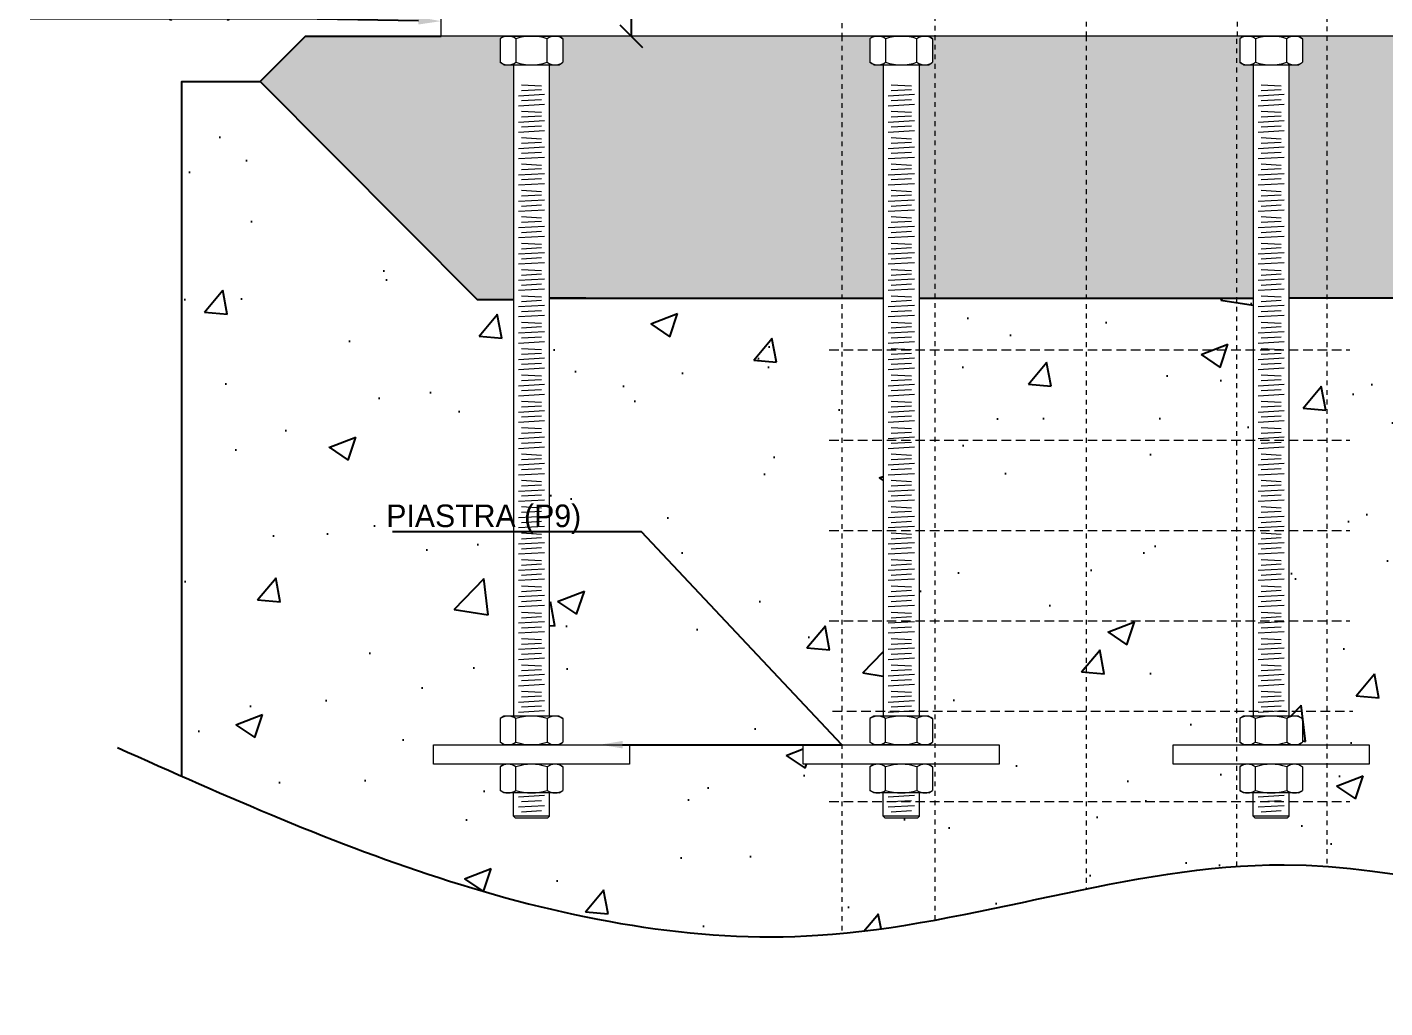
# Model space of a CAD drawing. Header units: millimetres. Extents: x -6949 to 549764, y -83146 to 127128.
# Drawn here: x 16227 to 17127, y -55232 to -54581 of the extents above; entities that cross this region are included whole.
import ezdxf
from ezdxf import colors
from ezdxf.entities.mleader import LeaderData, LeaderLine
from ezdxf.math import Vec2, Vec3

# ---------------------------------------------------------------- set-up
doc = ezdxf.new("R2010")
doc.units = ezdxf.units.MM
doc.linetypes.add('Tratteggio lungo', pattern=[9.525, 6.35, -3.175])
doc.linetypes.add('Tratto', pattern=[6.35, 3.175, -3.175])
for name, color, linetype, lineweight in [('armatura', 1, 'Continuous', 15), ('bulloni', 5, 'Continuous', 9), ('piastra', 6, 'Continuous', 18), ('S20', 7, 'Continuous', 25)]:
    doc.layers.add(name, color=color, linetype=linetype, lineweight=lineweight)
doc.layers.add('quote', color=7, linetype='Continuous', lineweight=5, true_color=0x383838)
doc.styles.get("Standard").update_dxf_attribs({"font": ''})
doc.styles.get('Standard').set_extended_font_data('Bahnschrift Light')
doc.dimstyles.new('Q 1_15', dxfattribs={"dimtxt": 20, "dimasz": 15, "dimexe": 0.18, "dimexo": 0.0625, "dimgap": 10, "dimtad": 2, "dimdec": 0, "dimzin": 0, "dimdsep": 46, "dimtxsty": 'Standard', "dimblk": 'OBLIQUE', "dimcen": 0, "dimse1": 1, "dimse2": 1, "dimadec": 0, "dimazin": 0, "dimtfac": 1, "dimtdec": 0, "dimtofl": 0, "dimtmove": 1, "dimatfit": 3, "dimfxl": 1, "dimtolj": 1, "dimtzin": 0, "dimarcsym": 1})

# ---------------------------------------------------------------- blocks, each defined once
blk = doc.blocks.new('*U60')
at = {"layer": 'bulloni'}
for p, q in [((-8.67, -0.28), (8.67, 0.69)), ((-6.67, 6.94), (6.67, 6.2)), ((-6.67, 3.17), (6.67, 3.91)), ((-8.67, -6.94), (8.67, -5.97)), ((-6.67, -3.5), (6.67, -2.75))]:
    blk.add_line(p, q, dxfattribs=at)
blk = doc.blocks.new('*U61')
at = {"color": 0, "linetype": 'ByBlock', "lineweight": -2, "transparency": 16777216}
for p in [(0, 402.5), (0, 385), (0, 367.5), (0, 350), (0, 332.5), (0, 315), (0, 297.5), (0, 280), (0, 262.5), (0, 245), (0, 227.5), (0, 210), (0, 192.5), (0, 175), (0, 157.5), (0, 140), (0, 122.5), (0, 105), (0, 87.5), (0, 70), (0, 52.5), (0, 35), (0, 17.5), (0, 0)]:
    blk.add_blockref('*U60', p, dxfattribs=at)
blk = doc.blocks.new('_Oblique')
at = {"color": 0, "linetype": 'ByBlock', "lineweight": -2}
blk.add_line((-0.5, -0.5), (0.5, 0.5), dxfattribs=at)
blk = doc.blocks.new('*D857')
at = {"layer": 'Defpoints', "color": 0, "transparency": 16777216}
for p in [(16515.12, -54566.72), (16515.12, -54586.72), (16627.26, -54586.72)]:
    blk.add_point(p, dxfattribs=at)
at = {"layer": 'quote', "color": 0, "lineweight": -2, "transparency": 16777216}
blk.add_line((16627.26, -54566.72), (16627.26, -54586.72), dxfattribs=at)
at = {"layer": 'quote', "color": 0, "lineweight": -2, "transparency": 16777216, "xscale": 15, "yscale": 15, "zscale": 15}
for p, rotation in [((16627.26, -54566.72), 90), ((16627.26, -54586.72), 270)]:
    blk.add_blockref('_Oblique', p, dxfattribs=dict(at, rotation=rotation))
at = {"layer": 'quote', "color": 0, "transparency": 16777216, "insert": (16609.53, -54538.82), "char_height": 20, "attachment_point": 5, "rotation": 90}
blk.add_mtext('\\A1;20', dxfattribs=at)
blk = doc.blocks.new('*U1991')
at = {"layer": 'bulloni'}
for p, q in [((-8.67, -0.28), (8.67, 0.69)), ((-6.67, 6.94), (6.67, 6.2)), ((-6.67, 3.17), (6.67, 3.91)), ((-8.67, -6.94), (8.67, -5.97)), ((-6.67, -3.5), (6.67, -2.75))]:
    blk.add_line(p, q, dxfattribs=at)
blk = doc.blocks.new('*U1992')
at = {"color": 0, "linetype": 'ByBlock', "lineweight": -2, "transparency": 16777216}
for p in [(0, 402.5), (0, 385), (0, 367.5), (0, 350), (0, 332.5), (0, 315), (0, 297.5), (0, 280), (0, 262.5), (0, 245), (0, 227.5), (0, 210), (0, 192.5), (0, 175), (0, 157.5), (0, 140), (0, 122.5), (0, 105), (0, 87.5), (0, 70), (0, 52.5), (0, 35), (0, 17.5), (0, 0)]:
    blk.add_blockref('*U1991', p, dxfattribs=at)
blk = doc.blocks.new('*U1993')
at = {"layer": 'bulloni'}
for p, q in [((-8.67, -0.28), (8.67, 0.69)), ((-6.67, 6.94), (6.67, 6.2)), ((-6.67, 3.17), (6.67, 3.91)), ((-8.67, -6.94), (8.67, -5.97)), ((-6.67, -3.5), (6.67, -2.75))]:
    blk.add_line(p, q, dxfattribs=at)
blk = doc.blocks.new('*U1994')
at = {"color": 0, "linetype": 'ByBlock', "lineweight": -2, "transparency": 16777216}
for p in [(0, 402.5), (0, 385), (0, 367.5), (0, 350), (0, 332.5), (0, 315), (0, 297.5), (0, 280), (0, 262.5), (0, 245), (0, 227.5), (0, 210), (0, 192.5), (0, 175), (0, 157.5), (0, 140), (0, 122.5), (0, 105), (0, 87.5), (0, 70), (0, 52.5), (0, 35), (0, 17.5), (0, 0)]:
    blk.add_blockref('*U1993', p, dxfattribs=at)

msp = doc.modelspace()

# ---------------------------------------------------------------- hatches: boundary and pattern name
at = {"lineweight": 9, "true_color": 0x939598}
h = msp.add_hatch(dxfattribs=at)
h.set_pattern_fill('AR-SAND', color=252, scale=0.3, angle=48)
h.paths.add_polyline_path([(16929.11, -54586.72), (16849.11, -54586.72), (16849.11, -54736.72), (16929.11, -54736.72)], flags=17)
h.paths.add_polyline_path([(17009.11, -54586.72), (16929.11, -54586.72), (16929.11, -54736.72), (17009.11, -54736.72)], flags=17)
h.paths.add_polyline_path([(16929.11, -54736.72), (16849.11, -54736.72), (16849.11, -54586.72), (16828.89, -54586.72), (16828.89, -54760.72), (16929.11, -54760.72)])
h.paths.add_polyline_path([(17029.07, -54586.72), (17009.11, -54586.72), (17009.11, -54736.72), (16929.11, -54736.72), (16929.11, -54760.72), (17029.07, -54760.72)])
edge = h.paths.add_edge_path()
edge.add_line((17039.71, -54605.72), (17033.44, -54605.72))
edge.add_line((17033.44, -54605.72), (17031.47, -54604.4))
edge.add_arc((17036.12, -54596.82), 8.9, 234.26215, 238.46581, ccw=False)
edge.add_line((17030.92, -54604.04), (17030.92, -54588.39))
edge.add_arc((17036.12, -54595.61), 8.9, 121.53419, 125.73785, ccw=False)
edge.add_line((17031.47, -54588.03), (17033.44, -54586.72))
edge.add_line((17033.44, -54586.72), (17029.07, -54586.72))
edge.add_line((17029.07, -54586.72), (17029.07, -54760.72))
edge.add_line((17029.07, -54760.72), (17039.71, -54760.72))
edge.add_line((17039.71, -54760.72), (17039.71, -54605.72))
edge = h.paths.add_edge_path()
edge.add_line((17088.65, -54586.72), (17069.98, -54586.72))
edge.add_line((17069.98, -54586.72), (17071.95, -54588.03))
edge.add_arc((17067.3, -54595.61), 8.9, 54.26215, 58.46581, ccw=False)
edge.add_line((17072.49, -54588.39), (17072.49, -54604.04))
edge.add_arc((17067.3, -54596.82), 8.9, 301.53419, 305.73785, ccw=False)
edge.add_line((17071.95, -54604.4), (17069.98, -54605.72))
edge.add_line((17069.98, -54605.72), (17063.71, -54605.72))
edge.add_line((17063.71, -54605.72), (17063.71, -54760.72))
edge.add_line((17063.71, -54760.72), (17088.65, -54760.72))
edge.add_line((17088.65, -54760.72), (17088.65, -54586.72))
edge = h.paths.add_edge_path()
edge.add_line((17103.61, -54760.72), (17207.36, -54760.72))
edge.add_line((17207.36, -54760.72), (17234.18, -54760.72))
edge.add_line((17234.18, -54760.72), (17261.01, -54760.72))
edge.add_line((17261.01, -54760.72), (17285.01, -54760.72))
edge.add_line((17285.01, -54760.72), (17285.01, -54605.72))
edge.add_line((17285.01, -54605.72), (17278.74, -54605.72))
edge.add_line((17278.74, -54605.72), (17276.77, -54604.4))
edge.add_arc((17281.42, -54596.82), 8.9, 234.26215, 238.46581, ccw=False)
edge.add_line((17276.22, -54604.04), (17276.22, -54588.39))
edge.add_arc((17281.42, -54595.61), 8.9, 121.53419, 125.73785, ccw=False)
edge.add_line((17276.77, -54588.03), (17278.74, -54586.72))
edge.add_line((17278.74, -54586.72), (17088.65, -54586.72))
edge.add_line((17088.65, -54586.72), (17088.65, -54760.72))
edge.add_line((17088.65, -54760.72), (17103.61, -54760.72))
edge = h.paths.add_edge_path()
edge.add_line((17405.4, -54688.77), (17477.11, -54616.72))
edge.add_line((17477.11, -54616.72), (17447.11, -54586.72))
edge.add_line((17447.11, -54586.72), (17315.28, -54586.72))
edge.add_line((17315.28, -54586.72), (17317.25, -54588.03))
edge.add_arc((17312.6, -54595.61), 8.9, 54.26215, 58.46581, ccw=False)
edge.add_line((17317.79, -54588.39), (17317.79, -54604.04))
edge.add_arc((17312.6, -54596.82), 8.9, 301.53419, 305.73785, ccw=False)
edge.add_line((17317.25, -54604.4), (17315.28, -54605.72))
edge.add_line((17315.28, -54605.72), (17309.01, -54605.72))
edge.add_line((17309.01, -54605.72), (17309.01, -54761.41))
edge.add_line((17309.01, -54761.41), (17333.01, -54761.41))
edge.add_line((17333.01, -54761.41), (17405.4, -54688.77))
edge = h.paths.add_edge_path()
edge.add_line((16794.41, -54605.72), (16788.14, -54605.72))
edge.add_line((16788.14, -54605.72), (16786.17, -54604.4))
edge.add_arc((16790.82, -54596.82), 8.9, 234.26215, 238.46581, ccw=False)
edge.add_line((16785.62, -54604.04), (16785.62, -54588.39))
edge.add_arc((16790.82, -54595.61), 8.9, 121.53419, 125.73785, ccw=False)
edge.add_line((16786.17, -54588.03), (16788.14, -54586.72))
edge.add_line((16788.14, -54586.72), (16766.95, -54586.72))
edge.add_line((16766.95, -54586.72), (16766.95, -54760.72))
edge.add_line((16766.95, -54760.72), (16794.41, -54760.72))
edge.add_line((16794.41, -54760.72), (16794.41, -54605.72))
edge = h.paths.add_edge_path()
edge.add_line((16828.89, -54586.72), (16824.68, -54586.72))
edge.add_line((16824.68, -54586.72), (16826.65, -54588.03))
edge.add_arc((16822, -54595.61), 8.9, 54.26215, 58.46581, ccw=False)
edge.add_line((16827.19, -54588.39), (16827.19, -54604.04))
edge.add_arc((16822, -54596.82), 8.9, 301.53419, 305.73785, ccw=False)
edge.add_line((16826.65, -54604.4), (16824.68, -54605.72))
edge.add_line((16824.68, -54605.72), (16818.41, -54605.72))
edge.add_line((16818.41, -54605.72), (16818.41, -54760.72))
edge.add_line((16818.41, -54760.72), (16828.89, -54760.72))
edge.add_line((16828.89, -54760.72), (16828.89, -54586.72))
edge = h.paths.add_edge_path()
edge.add_line((16597.11, -54760.72), (16650.86, -54760.72))
edge.add_line((16650.86, -54760.72), (16674.1, -54760.72))
edge.add_line((16674.1, -54760.72), (16751.09, -54760.72))
edge.add_line((16751.09, -54760.72), (16766.95, -54760.72))
edge.add_line((16766.95, -54760.72), (16766.95, -54586.72))
edge.add_line((16766.95, -54586.72), (16579.38, -54586.72))
edge.add_line((16579.38, -54586.72), (16581.35, -54588.03))
edge.add_arc((16576.7, -54595.61), 8.9, 54.26215, 58.46581, ccw=False)
edge.add_line((16581.89, -54588.39), (16581.89, -54604.04))
edge.add_arc((16576.7, -54596.82), 8.9, 301.53419, 305.73785, ccw=False)
edge.add_line((16581.35, -54604.4), (16579.38, -54605.72))
edge.add_line((16579.38, -54605.72), (16573.11, -54605.72))
edge.add_line((16573.11, -54605.72), (16573.11, -54760.72))
edge.add_line((16573.11, -54760.72), (16597.11, -54760.72))
edge = h.paths.add_edge_path()
edge.add_line((16549.11, -54605.72), (16542.84, -54605.72))
edge.add_line((16542.84, -54605.72), (16540.87, -54604.4))
edge.add_arc((16545.52, -54596.82), 8.9, 234.26215, 238.46581, ccw=False)
edge.add_line((16540.32, -54604.04), (16540.32, -54588.39))
edge.add_arc((16545.52, -54595.61), 8.9, 121.53419, 125.73785, ccw=False)
edge.add_line((16540.87, -54588.03), (16542.84, -54586.72))
edge.add_line((16542.84, -54586.72), (16411.11, -54586.72))
edge.add_line((16411.11, -54586.72), (16381.11, -54616.72))
edge.add_line((16381.11, -54616.72), (16416.18, -54651.96))
edge.add_line((16416.18, -54651.96), (16525.11, -54761.41))
edge.add_line((16525.11, -54761.41), (16549.11, -54761.41))
edge.add_line((16549.11, -54761.41), (16549.11, -54605.72))
at = {"true_color": 0xc7c8ca}
h = msp.add_hatch(dxfattribs=at)
h.set_pattern_fill('AR-CONC', color=9)
h.set_pattern_definition([(50, (2655.97, 0), (182.18467, -15.9391), [19.05, -209.55]), (355, (2655.97, 0), (-35.2434, 191.05685), [15.24, -167.6406]), (100.45144, (2671.15, -1.33), (146.94125, 175.11775), [16.19, -178.09024]), (46.1842, (2655.97, 50.8), (271.079, -42.0423), [28.575, -314.325]), (96.63556, (2678.56, 47.3), (237.4041, 247.4261), [24.285, -267.1356]), (351.18415, (2655.97, 50.8), (237.4041, 247.4261), [22.86, -251.4597]), (21, (2681.37, 38.1), (151.6144, -102.2652), [19.05, -209.55]), (326, (2681.37, 38.1), (61.802, 184.18797), [15.24, -167.64]), (71.45144, (2694, 29.58), (213.4164, 81.92277), [16.19, -178.08994]), (37.5, (2655.97, 0), (3.0886, 84.55504), [0, -165.608, 0, -170.18, 0, -168.275]), (7.5, (2655.97, 0), (66.81966, 100.18057), [0, -97.028, 0, -161.798, 0, -64.135]), (327.5, (2599.326, 1e-14), (135.590595, -5.72874), [0, -63.5, 0, -198.12, 0, -262.89]), (317.5, (2573.93, 2e-14), (148.12918, 25.4265), [0, -82.55, 0, -131.572, 0, -186.69])])
edge = h.paths.add_edge_path()
edge.add_line((17529.11, -54616.72), (17477.11, -54616.72))
edge.add_line((17477.11, -54616.72), (17333.11, -54761.41))
edge.add_line((17333.11, -54761.41), (17309.11, -54761.41))
edge.add_line((17309.11, -54761.41), (17309.01, -55038.04))
edge.add_line((17309.01, -55038.04), (17317.79, -55038.04))
edge.add_line((17317.79, -55038.04), (17317.79, -55057.04))
edge.add_line((17317.79, -55057.04), (17362.01, -55057.04))
edge.add_line((17362.01, -55057.04), (17362.01, -55070.04))
edge.add_line((17362.01, -55070.04), (17317.79, -55070.04))
edge.add_line((17317.79, -55070.04), (17317.79, -55089.04))
edge.add_line((17317.79, -55089.04), (17309.01, -55089.04))
edge.add_line((17309.01, -55089.04), (17309.01, -55105.72))
edge.add_line((17309.01, -55105.72), (17285.01, -55105.72))
edge.add_line((17285.01, -55105.72), (17285.01, -55089.04))
edge.add_line((17285.01, -55089.04), (17276.22, -55089.04))
edge.add_line((17276.22, -55089.04), (17276.22, -55070.04))
edge.add_line((17276.22, -55070.04), (17232.01, -55070.04))
edge.add_line((17232.01, -55070.04), (17232.01, -55057.04))
edge.add_line((17232.01, -55057.04), (17276.22, -55057.04))
edge.add_line((17276.22, -55057.04), (17276.22, -55038.04))
edge.add_line((17276.22, -55038.04), (17285.01, -55038.04))
edge.add_line((17285.01, -55038.04), (17285.01, -54760.72))
edge.add_line((17285.01, -54760.72), (17063.71, -54760.72))
edge.add_line((17063.71, -54760.72), (17063.71, -55038.04))
edge.add_line((17063.71, -55038.04), (17072.49, -55038.04))
edge.add_line((17072.49, -55038.04), (17072.49, -55057.04))
edge.add_line((17072.49, -55057.04), (17116.71, -55057.04))
edge.add_line((17116.71, -55057.04), (17116.71, -55070.04))
edge.add_line((17116.71, -55070.04), (17072.49, -55070.04))
edge.add_line((17072.49, -55070.04), (17072.49, -55089.04))
edge.add_line((17072.49, -55089.04), (17063.71, -55089.04))
edge.add_line((17063.71, -55089.04), (17063.71, -55105.72))
edge.add_line((17063.71, -55105.72), (17039.71, -55105.72))
edge.add_line((17039.71, -55105.72), (17039.71, -55089.04))
edge.add_line((17039.71, -55089.04), (17030.92, -55089.04))
edge.add_line((17030.92, -55089.04), (17030.92, -55070.04))
edge.add_line((17030.92, -55070.04), (16986.71, -55070.04))
edge.add_line((16986.71, -55070.04), (16986.71, -55057.04))
edge.add_line((16986.71, -55057.04), (17030.92, -55057.04))
edge.add_line((17030.92, -55057.04), (17030.92, -55038.04))
edge.add_line((17030.92, -55038.04), (17039.71, -55038.04))
edge.add_line((17039.71, -55038.04), (17039.71, -54760.72))
edge.add_line((17039.71, -54760.72), (16818.41, -54760.72))
edge.add_line((16818.41, -54760.72), (16818.41, -55038.04))
edge.add_line((16818.41, -55038.04), (16827.19, -55038.04))
edge.add_line((16827.19, -55038.04), (16827.19, -55057.04))
edge.add_line((16827.19, -55057.04), (16871.41, -55057.04))
edge.add_line((16871.41, -55057.04), (16871.41, -55070.04))
edge.add_line((16871.41, -55070.04), (16827.19, -55070.04))
edge.add_line((16827.19, -55070.04), (16827.19, -55089.04))
edge.add_line((16827.19, -55089.04), (16818.41, -55089.04))
edge.add_line((16818.41, -55089.04), (16818.41, -55105.72))
edge.add_line((16818.41, -55105.72), (16794.41, -55105.72))
edge.add_line((16794.41, -55105.72), (16794.41, -55089.04))
edge.add_line((16794.41, -55089.04), (16785.62, -55089.04))
edge.add_line((16785.62, -55089.04), (16785.62, -55070.04))
edge.add_line((16785.62, -55070.04), (16741.41, -55070.04))
edge.add_line((16741.41, -55070.04), (16741.41, -55057.04))
edge.add_line((16741.41, -55057.04), (16785.62, -55057.04))
edge.add_line((16785.62, -55057.04), (16785.62, -55038.04))
edge.add_line((16785.62, -55038.04), (16794.41, -55038.04))
edge.add_line((16794.41, -55038.04), (16794.41, -54760.72))
edge.add_line((16794.41, -54760.72), (16573.11, -54760.72))
edge.add_line((16573.11, -54760.72), (16573.11, -55038.04))
edge.add_line((16573.11, -55038.04), (16581.89, -55038.04))
edge.add_line((16581.89, -55038.04), (16581.89, -55057.04))
edge.add_line((16581.89, -55057.04), (16626.11, -55057.04))
edge.add_line((16626.11, -55057.04), (16626.11, -55070.04))
edge.add_line((16626.11, -55070.04), (16581.89, -55070.04))
edge.add_line((16581.89, -55070.04), (16581.89, -55089.04))
edge.add_line((16581.89, -55089.04), (16573.11, -55089.04))
edge.add_line((16573.11, -55089.04), (16573.11, -55105.72))
edge.add_line((16573.11, -55105.72), (16549.11, -55105.72))
edge.add_line((16549.11, -55105.72), (16549.11, -55089.04))
edge.add_line((16549.11, -55089.04), (16540.32, -55089.04))
edge.add_line((16540.32, -55089.04), (16540.32, -55070.04))
edge.add_line((16540.32, -55070.04), (16496.11, -55070.04))
edge.add_line((16496.11, -55070.04), (16496.11, -55057.04))
edge.add_line((16496.11, -55057.04), (16540.32, -55057.04))
edge.add_line((16540.32, -55057.04), (16540.32, -55038.04))
edge.add_line((16540.32, -55038.04), (16549.11, -55038.04))
edge.add_line((16549.11, -55038.04), (16549.11, -54761.41))
edge.add_line((16549.11, -54761.41), (16525.11, -54761.41))
edge.add_line((16525.11, -54761.41), (16381.11, -54616.72))
edge.add_line((16381.11, -54616.72), (16329.11, -54616.72))
edge.add_line((16329.11, -54616.72), (16329.11, -55077.95))
edge.add_spline(control_points=[(16329.11, -55077.95), (16387.16, -55103.62), (16521.55, -55160.16), (16774.43, -55209.19), (17111.52, -55074.85), (17375.15, -55231.75), (17529.11, -55199.6)], knot_values=[46.779831, 46.779831, 46.779831, 46.779831, 237.443309, 484.503629, 797.277254, 1270.197134, 1270.197134, 1270.197134, 1270.197134], degree=3, periodic=0)
edge.add_line((17529.11, -55199.6), (17529.11, -54616.72))

# ---------------------------------------------------------------- linework, layer by layer
for points in [[(16329.11, -55077.95), (16329.11, -54616.72), (16381.11, -54616.72)], [(16574.36, -54760.72), (16597.11, -54760.72), (16597.11, -54760.72)], [(16818.41, -54760.72), (17039.71, -54760.72)]]:
    msp.add_lwpolyline(points)
msp.add_open_spline([(16286.44, -55058.93), (16358.58, -55091.22), (16505.78, -55157.1), (16774.43, -55209.19), (17111.52, -55074.85), (17381.35, -55235.44), (17549.95, -55194.77), (17564.17, -55189.39), (17572.63, -55186.19)], degree=3, knots=[0, 0, 0, 0, 237.443309, 484.503629, 797.277254, 1270.197134, 1288.688465, 1315.780769, 1315.780769, 1315.780769, 1315.780769])
at = {"layer": 'armatura', "color": 252, "linetype": 'Tratto', "true_color": 0x939598}
for points in [[(16828.89, -55173.44), (16828.87, -53749.22)], [(16766.95, -53771.64), (16766.95, -54586.72)], [(16929.11, -53796.13), (16929.11, -54586.72)], [(17091.23, -53830.94), (17088.65, -54586.72)], [(17029.33, -54586.71), (17029.33, -53855.19)], [(16766.95, -54586.72), (16766.95, -55182.34)], [(16929.11, -54586.72), (16929.11, -55152.75)], [(17029.07, -55137.81), (17029.07, -54586.71)], [(17088.65, -54586.67), (17088.65, -55137.82)]]:
    msp.add_lwpolyline(points, dxfattribs=at)
at = {"layer": 'armatura', "color": 252, "linetype": 'Tratteggio lungo', "true_color": 0x939598}
for points in [[(16758.61, -54794.83), (17103.83, -54794.83)], [(16758.61, -54854.83), (17103.83, -54854.83)], [(16758.61, -54914.83), (17103.83, -54914.83)], [(16758.61, -54974.83), (17103.83, -54974.83)], [(16760.72, -55034.83), (17105.94, -55034.83)], [(16758.61, -55094.83), (17103.83, -55094.83)]]:
    msp.add_lwpolyline(points, dxfattribs=at)
at = {"layer": 'bulloni'}
for p, q in [((16542.84, -54586.72), (16540.32, -54588.39)), ((16540.32, -54588.39), (16540.32, -54604.04)), ((16542.84, -54586.72), (16579.38, -54586.72)), ((16550.72, -54588.39), (16550.72, -54604.04)), ((16571.5, -54604.04), (16571.5, -54588.39)), ((16579.38, -54586.72), (16581.89, -54588.39)), ((16581.89, -54588.39), (16581.89, -54604.04)), ((16788.14, -54586.72), (16785.62, -54588.39)), ((16785.62, -54588.39), (16785.62, -54604.04)), ((16788.14, -54586.72), (16824.68, -54586.72)), ((16796.02, -54588.39), (16796.02, -54604.04)), ((16816.8, -54604.04), (16816.8, -54588.39)), ((16824.68, -54586.72), (16827.19, -54588.39)), ((16827.19, -54588.39), (16827.19, -54604.04)), ((17033.44, -54586.72), (17030.92, -54588.39)), ((17030.92, -54588.39), (17030.92, -54604.04)), ((17033.44, -54586.72), (17069.98, -54586.72)), ((17041.32, -54588.39), (17041.32, -54604.04)), ((17062.1, -54604.04), (17062.1, -54588.39)), ((17069.98, -54586.72), (17072.49, -54588.39)), ((17072.49, -54588.39), (17072.49, -54604.04)), ((16542.84, -54605.72), (16540.32, -54604.04)), ((16579.38, -54605.72), (16581.89, -54604.04)), ((16788.14, -54605.72), (16785.62, -54604.04)), ((16824.68, -54605.72), (16827.19, -54604.04)), ((17033.44, -54605.72), (17030.92, -54604.04)), ((17069.98, -54605.72), (17072.49, -54604.04)), ((16542.84, -54605.72), (16579.38, -54605.72)), ((16549.11, -54605.72), (16549.11, -55038.04)), ((16573.11, -55038.04), (16573.11, -54605.72)), ((16788.14, -54605.72), (16824.68, -54605.72)), ((16794.41, -54605.72), (16794.41, -55038.04)), ((16818.41, -55038.04), (16818.41, -54605.72)), ((17033.44, -54605.72), (17069.98, -54605.72)), ((17039.71, -54605.72), (17039.71, -55038.04)), ((17063.71, -55038.04), (17063.71, -54605.72)), ((16542.84, -55038.04), (16540.32, -55039.72)), ((16540.32, -55039.72), (16540.32, -55055.37)), ((16579.38, -55038.04), (16542.84, -55038.04)), ((16550.72, -55055.37), (16550.72, -55039.72)), ((16571.5, -55039.72), (16571.5, -55055.37)), ((16579.38, -55038.04), (16581.89, -55039.72)), ((16581.89, -55039.72), (16581.89, -55055.37)), ((16788.14, -55038.04), (16785.62, -55039.72)), ((16785.62, -55039.72), (16785.62, -55055.37)), ((16824.68, -55038.04), (16788.14, -55038.04)), ((16796.02, -55055.37), (16796.02, -55039.72)), ((16816.8, -55039.72), (16816.8, -55055.37)), ((16824.68, -55038.04), (16827.19, -55039.72)), ((16827.19, -55039.72), (16827.19, -55055.37)), ((17033.44, -55038.04), (17030.92, -55039.72)), ((17030.92, -55039.72), (17030.92, -55055.37)), ((17069.98, -55038.04), (17033.44, -55038.04)), ((17041.32, -55055.37), (17041.32, -55039.72)), ((17062.1, -55039.72), (17062.1, -55055.37)), ((17069.98, -55038.04), (17072.49, -55039.72)), ((17072.49, -55039.72), (17072.49, -55055.37)), ((16542.84, -55057.04), (16540.32, -55055.37)), ((16579.38, -55057.04), (16542.84, -55057.04)), ((16579.38, -55057.04), (16581.89, -55055.37)), ((16788.14, -55057.04), (16785.62, -55055.37)), ((16824.68, -55057.04), (16788.14, -55057.04)), ((16824.68, -55057.04), (16827.19, -55055.37)), ((17033.44, -55057.04), (17030.92, -55055.37)), ((17069.98, -55057.04), (17033.44, -55057.04)), ((17069.98, -55057.04), (17072.49, -55055.37)), ((16542.84, -55070.04), (16540.32, -55071.72)), ((16540.32, -55071.72), (16540.32, -55087.37)), ((16579.38, -55070.04), (16542.84, -55070.04)), ((16550.72, -55087.37), (16550.72, -55071.72)), ((16571.5, -55071.72), (16571.5, -55087.37)), ((16579.38, -55070.04), (16581.89, -55071.72)), ((16581.89, -55071.72), (16581.89, -55087.37)), ((16788.14, -55070.04), (16785.62, -55071.72)), ((16785.62, -55071.72), (16785.62, -55087.37)), ((16824.68, -55070.04), (16788.14, -55070.04)), ((16796.02, -55087.37), (16796.02, -55071.72)), ((16816.8, -55071.72), (16816.8, -55087.37)), ((16824.68, -55070.04), (16827.19, -55071.72)), ((16827.19, -55071.72), (16827.19, -55087.37)), ((17033.44, -55070.04), (17030.92, -55071.72)), ((17030.92, -55071.72), (17030.92, -55087.37)), ((17069.98, -55070.04), (17033.44, -55070.04)), ((17041.32, -55087.37), (17041.32, -55071.72)), ((17062.1, -55071.72), (17062.1, -55087.37)), ((17069.98, -55070.04), (17072.49, -55071.72)), ((17072.49, -55071.72), (17072.49, -55087.37)), ((16542.84, -55089.04), (16540.32, -55087.37)), ((16579.38, -55089.04), (16542.84, -55089.04)), ((16549.11, -55104.38), (16549.11, -55089.04)), ((16573.11, -55104.38), (16573.11, -55089.04)), ((16579.38, -55089.04), (16581.89, -55087.37)), ((16788.14, -55089.04), (16785.62, -55087.37)), ((16824.68, -55089.04), (16788.14, -55089.04)), ((16794.41, -55104.38), (16794.41, -55089.04)), ((16818.41, -55104.38), (16818.41, -55089.04)), ((16824.68, -55089.04), (16827.19, -55087.37)), ((17033.44, -55089.04), (17030.92, -55087.37)), ((17069.98, -55089.04), (17033.44, -55089.04)), ((17039.71, -55104.38), (17039.71, -55089.04)), ((17063.71, -55104.38), (17063.71, -55089.04)), ((17069.98, -55089.04), (17072.49, -55087.37)), ((16552.44, -55091.61), (16569.78, -55090.64)), ((16552.44, -55098.28), (16569.78, -55097.31)), ((16554.44, -55094.83), (16567.78, -55094.08)), ((16797.74, -55091.61), (16815.08, -55090.64)), ((16797.74, -55098.28), (16815.08, -55097.31)), ((16799.74, -55094.83), (16813.08, -55094.08)), ((17043.04, -55091.61), (17060.38, -55090.64)), ((17043.04, -55098.28), (17060.38, -55097.31)), ((17045.04, -55094.83), (17058.38, -55094.08)), ((16550.44, -55105.72), (16549.11, -55104.38)), ((16573.11, -55104.38), (16549.11, -55104.38)), ((16571.78, -55105.72), (16550.44, -55105.72)), ((16554.44, -55101.5), (16567.78, -55100.75)), ((16573.11, -55104.38), (16571.78, -55105.72)), ((16795.74, -55105.72), (16794.41, -55104.38)), ((16818.41, -55104.38), (16794.41, -55104.38)), ((16817.08, -55105.72), (16795.74, -55105.72)), ((16799.74, -55101.5), (16813.08, -55100.75)), ((16818.41, -55104.38), (16817.08, -55105.72)), ((17041.04, -55105.72), (17039.71, -55104.38)), ((17063.71, -55104.38), (17039.71, -55104.38)), ((17062.38, -55105.72), (17041.04, -55105.72)), ((17045.04, -55101.5), (17058.38, -55100.75)), ((17063.71, -55104.38), (17062.38, -55105.72))]:
    msp.add_line(p, q, dxfattribs=at)
for centre, radius, start, end in [((16545.52, -54595.61), 8.9, 54.26215, 125.73785), ((16561.11, -54619.79), 33.07, 71.68582, 108.31418), ((16576.7, -54595.61), 8.9, 54.26215, 125.73785), ((16790.82, -54595.61), 8.9, 54.26215, 125.73785), ((16806.41, -54619.79), 33.07, 71.68582, 108.31418), ((16822, -54595.61), 8.9, 54.26215, 125.73785), ((17036.12, -54595.61), 8.9, 54.26215, 125.73785), ((17051.71, -54619.79), 33.07, 71.68582, 108.31418), ((17067.3, -54595.61), 8.9, 54.26215, 125.73785), ((16545.52, -54596.82), 8.9, 234.26215, 305.73785), ((16561.11, -54572.64), 33.07, 251.68582, 288.31418), ((16576.7, -54596.82), 8.9, 234.26215, 305.73785), ((16790.82, -54596.82), 8.9, 234.26215, 305.73785), ((16806.41, -54572.64), 33.07, 251.68582, 288.31418), ((16822, -54596.82), 8.9, 234.26215, 305.73785), ((17036.12, -54596.82), 8.9, 234.26215, 305.73785), ((17051.71, -54572.64), 33.07, 251.68582, 288.31418), ((17067.3, -54596.82), 8.9, 234.26215, 305.73785), ((16545.52, -55046.94), 8.9, 54.26215, 125.73785), ((16561.11, -55071.12), 33.07, 71.68582, 108.31418), ((16576.7, -55046.94), 8.9, 54.26215, 125.73785), ((16790.82, -55046.94), 8.9, 54.26215, 125.73785), ((16806.41, -55071.12), 33.07, 71.68582, 108.31418), ((16822, -55046.94), 8.9, 54.26215, 125.73785), ((17036.12, -55046.94), 8.9, 54.26215, 125.73785), ((17051.71, -55071.12), 33.07, 71.68582, 108.31418), ((17067.3, -55046.94), 8.9, 54.26215, 125.73785), ((16545.52, -55048.15), 8.9, 234.26215, 305.73785), ((16561.11, -55023.97), 33.07, 251.68582, 288.31418), ((16576.7, -55048.15), 8.9, 234.26215, 305.73785), ((16790.82, -55048.15), 8.9, 234.26215, 305.73785), ((16806.41, -55023.97), 33.07, 251.68582, 288.31418), ((16822, -55048.15), 8.9, 234.26215, 305.73785), ((17036.12, -55048.15), 8.9, 234.26215, 305.73785), ((17051.71, -55023.97), 33.07, 251.68582, 288.31418), ((17067.3, -55048.15), 8.9, 234.26215, 305.73785), ((16545.52, -55078.94), 8.9, 54.26215, 125.73785), ((16561.11, -55103.12), 33.07, 71.68582, 108.31418), ((16576.7, -55078.94), 8.9, 54.26215, 125.73785), ((16790.82, -55078.94), 8.9, 54.26215, 125.73785), ((16806.41, -55103.12), 33.07, 71.68582, 108.31418), ((16822, -55078.94), 8.9, 54.26215, 125.73785), ((17036.12, -55078.94), 8.9, 54.26215, 125.73785), ((17051.71, -55103.12), 33.07, 71.68582, 108.31418), ((17067.3, -55078.94), 8.9, 54.26215, 125.73785), ((16545.52, -55080.15), 8.9, 234.26215, 305.73785), ((16561.11, -55055.97), 33.07, 251.68582, 288.31418), ((16576.7, -55080.15), 8.9, 234.26215, 305.73785), ((16790.82, -55080.15), 8.9, 234.26215, 305.73785), ((16806.41, -55055.97), 33.07, 251.68582, 288.31418), ((16822, -55080.15), 8.9, 234.26215, 305.73785), ((17036.12, -55080.15), 8.9, 234.26215, 305.73785), ((17051.71, -55055.97), 33.07, 251.68582, 288.31418), ((17067.3, -55080.15), 8.9, 234.26215, 305.73785)]:
    msp.add_arc(centre, radius, start, end, dxfattribs=at)
at = {"layer": 'piastra'}
msp.add_lwpolyline([(17357.11, -54586.72), (16501.11, -54586.72), (16501.11, -54566.72), (17357.11, -54566.72)], close=True, dxfattribs=at)
for points in [[(16496.11, -55057.04), (16626.11, -55057.04), (16626.11, -55070.04), (16496.11, -55070.04), (16496.11, -55057.04)], [(16741.41, -55057.04), (16871.41, -55057.04), (16871.41, -55070.04), (16741.41, -55070.04), (16741.41, -55057.04)], [(16986.71, -55057.04), (17116.71, -55057.04), (17116.71, -55070.04), (16986.71, -55070.04), (16986.71, -55057.04)]]:
    msp.add_lwpolyline(points, dxfattribs=at)
at = {"layer": 'S20'}
msp.add_line((16411.11, -54586.72), (16501.11, -54586.72), dxfattribs=at)
for points in [[(16411.11, -54586.72), (16381.11, -54616.72), (16381.11, -54616.72), (16381.11, -54616.72), (16525.11, -54761.41), (16525.11, -54761.41), (16549.11, -54761.41)], [(16597.11, -54760.72), (16597.11, -54760.72), (16751.09, -54760.72), (16751.09, -54760.72), (16751.09, -54760.72), (16794.41, -54760.72), (16794.41, -54760.72)], [(17261.01, -54760.72), (17207.36, -54760.72), (17207.36, -54760.72), (17103.61, -54760.72), (17103.61, -54760.72), (17063.71, -54760.72), (17063.71, -54760.72)]]:
    msp.add_lwpolyline(points, dxfattribs=at)
msp.add_lwpolyline([(16597.11, -54760.72), (16573.11, -54760.72)], close=True, dxfattribs=at)

# ---------------------------------------------------------------- block references
for name, p in [('*U61', (16561.11, -55028.44)), ('*U1992', (16806.41, -55028.44)), ('*U1994', (17051.71, -55028.44))]:
    msp.add_blockref(name, p)

# ---------------------------------------------------------------- dimensions: what is measured, and where the dimension line sits
at = {"layer": 'quote'}
dim = msp.add_linear_dim(base=(16627.26, -54586.72), p1=(16515.12, -54566.72), p2=(16515.12, -54586.72), angle=270, dimstyle='Q 1_15', dxfattribs=at)
dim.commit()
dim.dimension.update_dxf_attribs({"geometry": '*D857', "text_midpoint": (16629.76, -54538.82), "dimtype": 161})

# ---------------------------------------------------------------- leaders
ml = msp.add_multileader_mtext('Standard', dxfattribs=at)
ml.set_content('PIASTRA (P12)', color=256)
ml.set_leader_properties()
ml.build(insert=Vec2(0, 0))
ml.multileader.update_dxf_attribs({"text_left_attachment_type": 5, "text_right_attachment_type": 6, "dogleg_length": 30, "arrow_head_size": 15})
ctx = ml.context
ctx.base_point, ctx.char_height, ctx.arrow_head_size, ctx.landing_gap_size, ctx.plane_origin = Vec3(16226.74, -54576.72), 15, 15, 10, Vec3(16490.75, -54522.56)
ctx.left_attachment, ctx.right_attachment, ctx.text_align_type = 5, 6, 2
notes = []
notes.append((ctx, [(0, (1, 1, 0), (16405.35, -54575.12), (-1, 0), 30, [(0, [(16501.11, -54576.72)], 0, [])])]))
ctx.mtext.insert, ctx.mtext.alignment, ctx.mtext.flow_direction = Vec3(16365.35, -54556.89), 3, 5
ml = msp.add_multileader_mtext('Standard', dxfattribs=at)
ml.set_content('PIASTRA (P9)', color=256)
ml.set_leader_properties()
ml.build(insert=Vec2(0, 0))
ml.multileader.update_dxf_attribs({"text_left_attachment_type": 5, "text_right_attachment_type": 6, "dogleg_length": 30, "arrow_head_size": 15})
ctx = ml.context
ctx.base_point, ctx.char_height, ctx.arrow_head_size, ctx.landing_gap_size, ctx.plane_origin = Vec3(16462.54, -54917.42), 15, 15, 10, Vec3(16625.05, -54832.56)
ctx.left_attachment, ctx.right_attachment, ctx.text_align_type = 5, 6, 2
notes.append((ctx, [(0, (1, 1, 0), (16634.06, -54915.83), (-1, 0), 30, [(1, [(16606.47, -55057.04), (16766.95, -55057.04)], 0, [])])]))
ctx.mtext.insert, ctx.mtext.alignment, ctx.mtext.flow_direction = Vec3(16594.06, -54897.6), 3, 5
for ctx, leaders in notes:
    for number, flags, end, landing, length, lines in leaders:
        leader = LeaderData()
        leader.index, (leader.has_last_leader_line, leader.has_dogleg_vector, leader.attachment_direction) = number, flags
        leader.last_leader_point, leader.dogleg_vector, leader.dogleg_length = Vec3(end), Vec3(landing), length
        for number, points, colour, breaks in lines:
            line = LeaderLine()
            line.index, line.vertices, line.color, line.breaks = number, Vec3.list(points), colors.encode_raw_color(colour), breaks
            leader.lines.append(line)
        ctx.leaders.append(leader)

doc.saveas('drawing.dxf')
